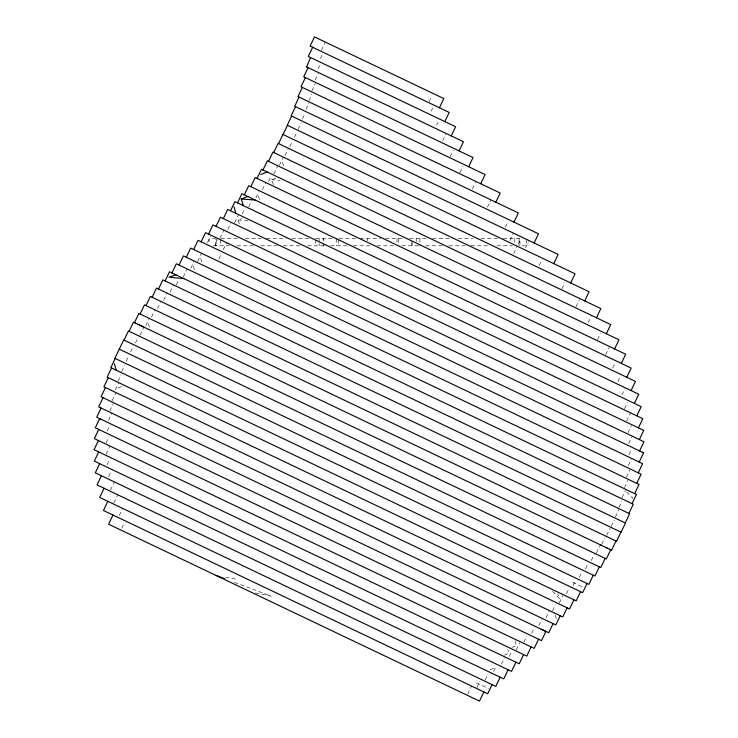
<?xml version="1.0" encoding="UTF-8"?>
<svg xmlns="http://www.w3.org/2000/svg" width="738" height="738" viewBox="0 0 738 738"><rect width="100%" height="100%" fill="white"/><g stroke="black" fill="none" stroke-linecap="round" stroke-linejoin="round"><path stroke-width="0.55" stroke-dasharray="3.69 2.77" d="M126.198 361.205L128.624 356.103M130.608 352.044L133.043 346.952M121.678 371.555L124.593 365.439M135.377 343.059L137.812 337.967M118.052 381.085L120.967 374.969M139.989 335.246L143.882 327.1M115.331 389.793L118.735 382.662M145.866 325.541L149.27 318.41M151.53 316.98L154.934 309.849M112.084 400.762L115.977 392.607M157.462 308.549L160.377 302.432M109.796 410.928L113.2 403.797M163.651 300.246L167.046 293.106M108.504 420.319L111.899 413.188M170.091 292.054L173.495 284.923M176.29 285.006L178.716 279.905M107.25 430.983L110.165 424.867M183.208 277.045L187.101 268.89M106.078 442.938L108.993 436.822M190.838 268.171L194.242 261.04M197.655 261.418L201.539 253.263M106.032 454.174L109.916 446.02M207.443 242.562L210.505 236.142M107.167 464.719L109.593 459.626M214.915 246.132L217.931 239.813M219.979 238.282L223.872 230.127M108.597 476.665L111.023 471.564M227.857 229.536L230.782 223.42M234.656 222.765L238.549 214.61M218.845 259.01L221.271 253.918M223.217 249.841L226.621 242.701M110.451 490.06L114.335 481.905M242.276 213.891L244.712 208.799M321.454 50.23L325.338 42.075M248.734 206.963L251.649 200.847M320.43 58.496L322.857 53.404M255.938 197.885L258.853 191.769M318.216 68.699L319.674 65.645M262.396 189.703L265.8 182.572M315.135 79.99L318.198 73.569M113.892 502.965L117.785 494.811M268.549 181.382L270.984 176.29M311.906 90.839L315.412 83.505M273.899 173.928L277.792 165.773M308.844 100.636L311.906 94.215M305.966 109.399L309.028 102.979M279.398 165.284L283.281 157.129M285.043 155.469L288.447 148.329M302.368 118.938L304.997 113.44M298.041 129.27L301.104 122.849M289.776 146.714L292.405 141.216M294.508 137.148L296.694 132.563M119.233 515.521L122.637 508.381M121.779 528.242L124.408 522.744M429.175 101.604L431.61 96.512M431.121 111.29L432.579 108.237M436.656 125.192L438.114 122.139M442.671 140.829L445.734 134.399M450.18 156.788L453.243 150.368M459.885 172.683L462.947 166.262M472.421 188.79L475.484 182.369M487.44 207.212L490.936 199.878M505.447 227.064L508.076 221.566M509.893 240.45L513.399 233.107M513.722 253.531L517.227 246.197M518.104 244.361L520.724 238.854M525.567 247.922L528.629 241.501M539.054 265.615L541.674 260.108M561.978 288.816L564.902 282.7M576.046 306.777L579.441 299.646M588.232 322.598L591.147 316.482M597.54 339.554L600.455 333.438M605.64 354.674L609.044 347.543M612.688 368.041L615.114 362.948M467.643 694.209L471.536 686.054M617.9 381.795L620.335 376.694M476.997 687.41L479.912 681.294M485.152 680.039L488.067 673.923M621.959 394.987L624.874 388.871M493.648 671.58L496.074 666.488M501.508 664.071L504.423 657.955M624.505 408.714L627.429 402.597M509.229 656.497L511.655 651.396M516.332 649.874L519.736 642.743M626.645 420.992L630.538 412.846M523.795 642.18L526.72 636.064M531.646 633.407L534.072 628.315M627.983 432.892L631.387 425.761M538.888 625.603L541.803 619.486M628.675 443.483L631.737 437.062M546.009 617.743L549.413 610.603M552.513 610.833L555.437 604.717M628.988 454.636L631.414 449.543M559.358 602.835L562.762 595.704M566.526 593.749L568.952 588.647M628.259 465.558L631.175 459.442M573.029 585.585L575.455 580.492M626.451 477.2L629.846 470.069M579.33 577.337L581.765 572.236M585.428 568.98L587.863 563.887M624.533 487.55L627.937 480.41M591.295 560.52L594.21 554.404M622.051 497.624L625.455 490.484M596.424 552.956L599.828 545.825M618.988 507.421L621.903 501.305M601.728 544.229L604.653 538.113M606.691 535.336L610.095 528.205M615.372 516.96L618.776 509.82M611.258 526.249L614.173 520.133M490.29 669.67L493.454 668.36M118.071 387.976L121.761 386.518M504.386 655.086L508.999 653.259L507.809 649.477M511.941 647.429L516.572 645.612L515.069 640.87M239.343 223.845L238.014 219.989L241.843 218.596M273.457 184.611L271.473 179.648L276.584 178.061M220.939 238.642L237.618 238.642M245.284 238.642L261.381 238.642M266.519 238.642L286.279 238.642M291.944 238.642L309.287 238.642M315.421 238.642L332.312 238.642M339.065 238.642L357.985 238.642M360.006 238.642L380.596 238.642M385.504 238.642L404.682 238.642M409.562 238.642L426.564 238.642M432.606 238.642L452.09 238.642M458.113 238.642L473.252 238.642M481.028 238.642L498.353 238.642M503.261 238.642L519.939 238.642L519.939 245.8L526.231 245.8L526.231 238.642M213.282 245.8L229.306 245.8M236.972 245.8L253.411 245.8M260.957 245.8L277.211 245.8M283.226 245.8L301.611 245.8M307.645 245.8L324.342 245.8M330.633 245.8L349.821 245.8M353.474 245.8L372.072 245.8M377.017 245.8L395.513 245.8M401.823 245.8L418.446 245.8M425.641 245.8L442.246 245.8M448.796 245.8L465.475 245.8M471.029 245.8L488.888 245.8M496.942 245.8L512.513 245.8M238.014 219.989L247.839 220.773M271.473 179.648L280.099 180.542M225.597 577.199L235.293 579.007M255.403 592.974L271.206 596.138L232.913 581.765M572.642 582.273L583.426 587.42M476.48 682.788L488.427 688.489M552.559 591.313L559.496 598.527L557.762 593.675M626.599 491.951L632.623 498.288L631.331 494.451M555.225 615.252L556.24 618.555M282.525 162.397L283.853 166.788M200.708 258.494L201.908 262.82M193.402 266.27L194.601 270.597M148.412 323.631L149.611 327.949M258.484 195.976L259.628 200.275M519.082 238.642L519.082 245.8M514.783 238.642L514.783 243.752M419.894 238.642L419.894 245.8M416.177 238.642L416.177 241.713M412.035 242.737L412.035 245.8M411.896 241.031L411.896 245.8M398.575 238.642L398.575 244.776M397.007 238.642L397.007 243.752M367.662 238.642L367.662 240.689M338.318 239.666L338.318 245.8M336.749 238.642L336.749 245.8M323.438 241.031L323.438 238.642L323.429 241.713M323.429 243.411L323.429 245.8M319.148 238.642L319.148 241.031M319.148 243.411L319.148 245.8M315.421 239.666L315.421 245.8M220.533 239.666L220.533 245.8M216.243 238.642L216.243 245.8M215.385 245.8L215.385 238.642L209.085 238.642L209.085 243.752"/><path stroke-width="1.11" d="M119.298 349.157L123.68 339.978L600.769 567.54L605.151 558.371M115.211 358.465L110.838 367.635L582.633 592.669L587.005 583.5M124.058 340.163L128.43 330.984L606.341 558.943L610.723 549.764M111.549 367.976L107.176 377.146L576.184 600.852L580.557 591.682M129.122 331.316L133.495 322.146L601.036 545.151M108.283 377.681L103.91 386.85L569.551 608.951L573.924 599.773M140.1 314.037L144.473 304.859L621.101 532.199L625.483 523.03L150.358 296.408L145.986 305.578M105.442 387.579L101.069 396.758L562.753 616.968L567.125 607.798M103.043 397.699L98.661 406.869L555.806 624.911L560.179 615.741M152.12 297.248L156.493 288.069L629.615 513.74L625.234 522.91M101.106 408.031L96.733 417.21L548.721 632.798L553.094 623.619M158.495 289.028L162.877 279.859L633.278 504.229L628.905 513.399M165.118 280.929L169.491 271.759L636.424 494.469L632.051 503.639M171.972 272.94L176.345 263.761L639.034 484.451L634.652 493.63M98.754 429.433L94.372 438.603L534.192 648.388L538.574 639.209M179.048 265.053L183.421 255.883L641.101 474.183L636.728 483.353M98.403 440.521L94.03 449.7L526.766 656.1L531.139 646.931M186.299 257.248L190.681 248.079L642.623 463.649L638.25 472.818M193.679 249.509L198.052 240.339L643.591 452.846L639.219 462.025M98.689 451.924L94.307 461.093L519.22 663.766L523.602 654.588M201.133 241.806L205.505 232.627L643.97 441.767L639.597 450.946M208.596 234.103L212.968 224.933L643.72 430.392L639.348 439.562M99.658 463.639L95.285 472.818L511.554 671.368L515.927 662.189M216.013 226.381L220.394 217.212L642.807 418.695L638.435 427.865M223.346 218.623L227.719 209.444L641.184 406.656L636.802 415.835M101.41 475.733L97.029 484.912L503.75 678.905L508.122 669.735M230.533 210.791L234.905 201.612L638.757 394.24L634.385 403.418M237.535 202.867L241.916 193.697L635.455 381.408L631.082 390.577M312.672 47.287L308.299 56.466L455.641 126.742L451.269 135.912M104.067 488.27L99.695 497.44L495.807 686.377L500.18 677.198M244.324 194.85L248.697 185.672L631.156 368.096L626.774 377.266M306.574 66.9L310.541 57.536M250.846 186.696L255.219 177.526L625.713 354.24L621.341 363.419M308.106 67.628L303.733 76.807L473.03 157.554L468.658 166.733M257.073 178.411L261.455 169.242L618.97 339.766L614.588 348.936M305.375 77.591L301.003 86.761L485.087 174.565L480.715 183.744M262.977 169.961L267.35 160.792L610.723 324.572L606.35 333.742M302.359 87.416L297.986 96.586L500.17 193.024L495.798 202.194M299.075 97.102L294.702 106.272L518.316 212.931L513.934 222.11M268.512 161.345L272.894 152.176L600.843 308.595L596.47 317.774M295.504 106.659L291.132 115.838L538.491 233.817L534.118 242.996M273.706 152.563L278.088 143.393L589.099 291.741L584.727 300.91M107.831 501.323L103.458 510.493L487.707 693.775L492.089 684.596M278.558 143.615L282.94 134.445L575.068 273.789L570.695 282.958M291.639 116.078L287.266 125.248L558.149 254.453L553.777 263.632M283.078 134.51L287.451 125.34M112.979 515.041L108.606 524.211L479.46 701.1L483.842 691.93M439.451 107.757L443.833 98.588L314.499 36.9L310.117 46.07L449.202 112.416L444.829 121.586M459.064 150.893L463.436 141.724L306.169 66.706M593.269 575.225L588.896 584.395L114.888 358.308L119.261 349.139L594.948 576.027L599.321 566.849M609.597 549.229L611.617 550.197L615.99 541.019M620.926 532.116L616.553 541.286L138.855 313.438L134.482 322.617L135.7 323.198M260.735 174.528L267.221 171.991M243.457 205.69L241.243 199.011L247.83 196.52M175.948 274.831L168.928 277.119L183.882 278.623M241.243 199.011L255.164 200.016M215.893 575.382L224.398 578.574M642.411 452.283L643.591 452.846M606.258 547.642L611.617 550.197M138.015 324.296L143.652 326.989M600.741 545.013L606.904 547.947M100.7 419.101L99.667 418.603L95.294 427.782L541.517 640.621L545.889 631.442L541.249 629.228M114.381 363.696L116.207 370.199M234.047 206.834L235.782 213.291"/></g></svg>
